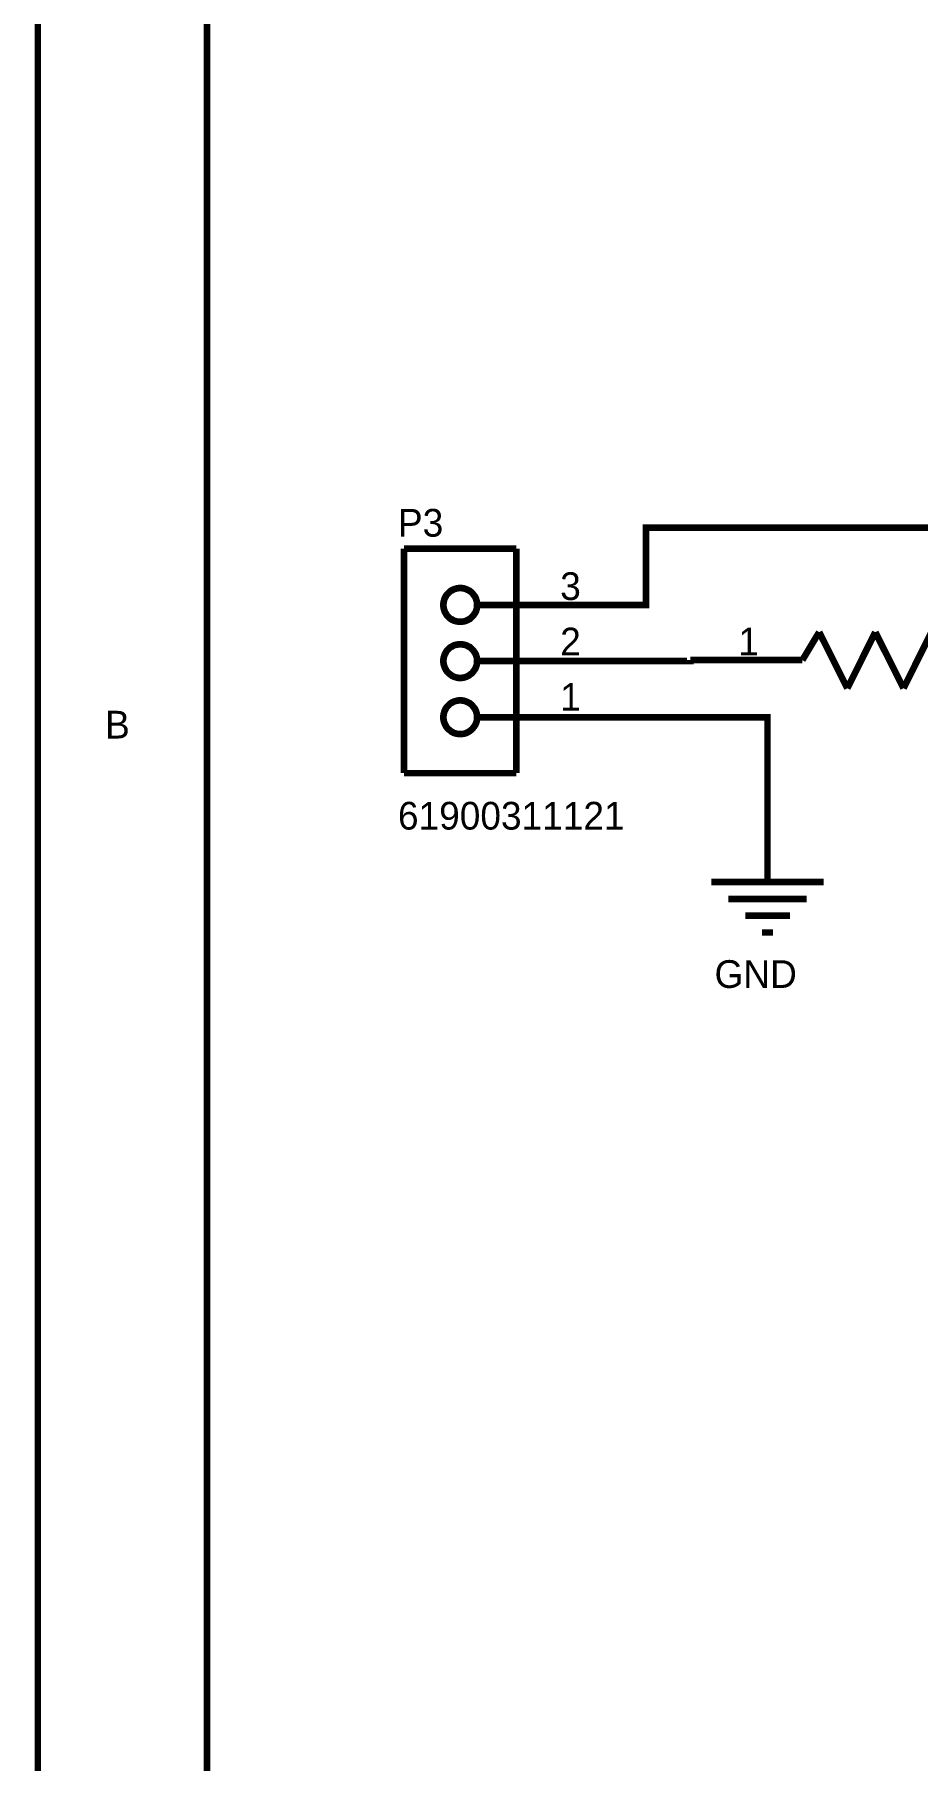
# Model space of a CAD drawing. Header units: millimetres. Extents: x 0 to 800, y 0 to 567.
# Drawn here: x -0.1 to 39.8, y 306.7 to 384.9 of the extents above; entities that cross this region are included whole.
import ezdxf

# ---------------------------------------------------------------- set-up
doc = ezdxf.new("R2010")
doc.units = ezdxf.units.MM
doc.layers.add('Sheet', color=255, linetype='Continuous')

msp = doc.modelspace()

# ---------------------------------------------------------------- linework, layer by layer
at = {"layer": 'Sheet'}
for points, const_width in [([(0, 566.375), (800.1, 566.375), (800.1, 0), (0, 0), (0, 566.375)], 0.3), ([(0, 566.375), (0, 0), (800.1, 0), (800.1, 566.375), (0, 566.375), (0, 566.375)], 0.0991), ([(7.661, 558.76), (792.484, 558.76), (792.484, 7.616), (7.661, 7.616), (7.661, 558.76)], 0.3), ([(7.661, 558.76), (7.661, 7.616), (792.484, 7.616), (792.484, 558.76), (7.661, 558.76), (7.661, 558.76)], 0.0991)]:
    msp.add_lwpolyline(points, close=True, dxfattribs=dict(at, const_width=const_width))
for points, const_width in [([(58.361, 362.546), (27.54, 362.546), (27.54, 359.052), (26.745, 359.052)], 0.3), ([(21.671, 361.594), (16.587, 361.594)], 0.3), ([(16.587, 361.594), (16.587, 351.437)], 0.3), ([(21.671, 351.437), (21.671, 361.594)], 0.3), ([(18.367, 359.052), (18.367, 359.097), (18.367, 359.131), (18.379, 359.164), (18.379, 359.209), (18.39, 359.243), (18.401, 359.276), (18.412, 359.321), (18.423, 359.355), (18.446, 359.388), (18.457, 359.422), (18.479, 359.444), (18.491, 359.478), (18.513, 359.511), (18.535, 359.534), (18.569, 359.567), (18.591, 359.59), (18.614, 359.612), (18.647, 359.646), (18.67, 359.668), (18.703, 359.691), (18.737, 359.702), (18.759, 359.724), (18.793, 359.735), (18.827, 359.758), (18.86, 359.769), (18.905, 359.78), (18.939, 359.791), (18.972, 359.803), (19.017, 359.803), (19.051, 359.814), (19.084, 359.814), (19.129, 359.814)], 0.3), ([(18.367, 359.052), (18.367, 359.097), (18.367, 359.131), (18.379, 359.164), (18.379, 359.209), (18.39, 359.243), (18.401, 359.276), (18.412, 359.321), (18.423, 359.355), (18.446, 359.388), (18.457, 359.422), (18.479, 359.444), (18.491, 359.478), (18.513, 359.511), (18.535, 359.534), (18.569, 359.567), (18.591, 359.59), (18.614, 359.612), (18.647, 359.646), (18.67, 359.668), (18.703, 359.691), (18.737, 359.702), (18.759, 359.724), (18.793, 359.735), (18.827, 359.758), (18.86, 359.769), (18.905, 359.78), (18.939, 359.791), (18.972, 359.803), (19.017, 359.803), (19.051, 359.814), (19.084, 359.814), (19.129, 359.814)], 0.0991), ([(19.129, 359.814), (19.129, 359.814)], 0.3), ([(19.129, 359.814), (19.163, 359.814), (19.207, 359.814), (19.241, 359.803), (19.286, 359.803), (19.319, 359.791), (19.353, 359.78), (19.387, 359.769), (19.42, 359.758), (19.454, 359.735), (19.487, 359.724), (19.521, 359.702), (19.555, 359.691), (19.577, 359.668), (19.611, 359.646), (19.644, 359.612), (19.667, 359.59), (19.689, 359.567), (19.711, 359.534), (19.734, 359.511), (19.756, 359.478), (19.779, 359.444), (19.801, 359.422), (19.812, 359.388), (19.835, 359.355), (19.846, 359.321), (19.857, 359.276), (19.868, 359.243), (19.879, 359.209), (19.879, 359.164), (19.891, 359.131), (19.891, 359.097), (19.891, 359.052)], 0.3), ([(19.129, 359.814), (19.129, 359.814)], 0.0991), ([(19.129, 359.814), (19.163, 359.814), (19.207, 359.814), (19.241, 359.803), (19.286, 359.803), (19.319, 359.791), (19.353, 359.78), (19.387, 359.769), (19.42, 359.758), (19.454, 359.735), (19.487, 359.724), (19.521, 359.702), (19.555, 359.691), (19.577, 359.668), (19.611, 359.646), (19.644, 359.612), (19.667, 359.59), (19.689, 359.567), (19.711, 359.534), (19.734, 359.511), (19.756, 359.478), (19.779, 359.444), (19.801, 359.422), (19.812, 359.388), (19.835, 359.355), (19.846, 359.321), (19.857, 359.276), (19.868, 359.243), (19.879, 359.209), (19.879, 359.164), (19.891, 359.131), (19.891, 359.097), (19.891, 359.052)], 0.0991), ([(19.129, 358.291), (19.084, 358.291), (19.051, 358.291), (19.017, 358.302), (18.972, 358.302), (18.939, 358.313), (18.905, 358.324), (18.86, 358.335), (18.827, 358.347), (18.793, 358.369), (18.759, 358.38), (18.737, 358.403), (18.703, 358.414), (18.67, 358.436), (18.647, 358.459), (18.614, 358.492), (18.591, 358.515), (18.569, 358.537), (18.535, 358.571), (18.513, 358.593), (18.491, 358.627), (18.479, 358.66), (18.457, 358.683), (18.446, 358.716), (18.423, 358.75), (18.412, 358.783), (18.401, 358.828), (18.39, 358.862), (18.379, 358.895), (18.379, 358.94), (18.367, 358.974), (18.367, 359.007), (18.367, 359.052)], 0.3), ([(18.367, 359.052), (18.367, 359.052)], 0.3), ([(19.129, 358.291), (19.084, 358.291), (19.051, 358.291), (19.017, 358.302), (18.972, 358.302), (18.939, 358.313), (18.905, 358.324), (18.86, 358.335), (18.827, 358.347), (18.793, 358.369), (18.759, 358.38), (18.737, 358.403), (18.703, 358.414), (18.67, 358.436), (18.647, 358.459), (18.614, 358.492), (18.591, 358.515), (18.569, 358.537), (18.535, 358.571), (18.513, 358.593), (18.491, 358.627), (18.479, 358.66), (18.457, 358.683), (18.446, 358.716), (18.423, 358.75), (18.412, 358.783), (18.401, 358.828), (18.39, 358.862), (18.379, 358.895), (18.379, 358.94), (18.367, 358.974), (18.367, 359.007), (18.367, 359.052)], 0.0991), ([(18.367, 359.052), (18.367, 359.052)], 0.0991), ([(19.891, 359.052), (19.891, 359.007), (19.891, 358.974), (19.879, 358.94), (19.879, 358.895), (19.868, 358.862), (19.857, 358.828), (19.846, 358.783), (19.835, 358.75), (19.812, 358.716), (19.801, 358.683), (19.779, 358.66), (19.756, 358.627), (19.734, 358.593), (19.711, 358.571), (19.689, 358.537), (19.667, 358.515), (19.644, 358.492), (19.611, 358.459), (19.577, 358.436), (19.555, 358.414), (19.521, 358.403), (19.487, 358.38), (19.454, 358.369), (19.42, 358.347), (19.387, 358.335), (19.353, 358.324), (19.319, 358.313), (19.286, 358.302), (19.241, 358.302), (19.207, 358.291), (19.163, 358.291), (19.129, 358.291)], 0.3), ([(19.891, 359.052), (19.891, 359.007), (19.891, 358.974), (19.879, 358.94), (19.879, 358.895), (19.868, 358.862), (19.857, 358.828), (19.846, 358.783), (19.835, 358.75), (19.812, 358.716), (19.801, 358.683), (19.779, 358.66), (19.756, 358.627), (19.734, 358.593), (19.711, 358.571), (19.689, 358.537), (19.667, 358.515), (19.644, 358.492), (19.611, 358.459), (19.577, 358.436), (19.555, 358.414), (19.521, 358.403), (19.487, 358.38), (19.454, 358.369), (19.42, 358.347), (19.387, 358.335), (19.353, 358.324), (19.319, 358.313), (19.286, 358.302), (19.241, 358.302), (19.207, 358.291), (19.163, 358.291), (19.129, 358.291)], 0.0991), ([(19.891, 359.052), (19.891, 359.052), (19.891, 359.052), (19.891, 359.052), (19.891, 359.052), (19.891, 359.052), (19.891, 359.052), (19.891, 359.052), (19.891, 359.052), (19.891, 359.052), (19.891, 359.052), (19.891, 359.052), (19.891, 359.052), (19.891, 359.052), (19.891, 359.052), (19.891, 359.052), (19.891, 359.052), (19.891, 359.052), (19.891, 359.052), (19.891, 359.052), (19.891, 359.052), (19.891, 359.052), (19.891, 359.052), (19.891, 359.052), (19.891, 359.052), (19.891, 359.052), (19.891, 359.052), (19.891, 359.052), (19.891, 359.052), (19.891, 359.052), (19.891, 359.052), (19.891, 359.052), (19.891, 359.052)], 0.3), ([(19.891, 359.052), (19.891, 359.052)], 0.3), ([(21.671, 359.052), (19.891, 359.052)], 0.3), ([(19.891, 359.052), (19.891, 359.052), (19.891, 359.052), (19.891, 359.052), (19.891, 359.052), (19.891, 359.052), (19.891, 359.052), (19.891, 359.052), (19.891, 359.052), (19.891, 359.052), (19.891, 359.052), (19.891, 359.052), (19.891, 359.052), (19.891, 359.052), (19.891, 359.052), (19.891, 359.052), (19.891, 359.052), (19.891, 359.052), (19.891, 359.052), (19.891, 359.052), (19.891, 359.052), (19.891, 359.052), (19.891, 359.052), (19.891, 359.052), (19.891, 359.052), (19.891, 359.052), (19.891, 359.052), (19.891, 359.052), (19.891, 359.052), (19.891, 359.052), (19.891, 359.052), (19.891, 359.052), (19.891, 359.052)], 0.0991), ([(19.891, 359.052), (19.891, 359.052)], 0.0991), ([(21.671, 359.052), (26.745, 359.052)], 0.3), ([(34.618, 356.555), (35.38, 357.82)], 0.3), ([(35.38, 357.82), (36.656, 355.278)], 0.3), ([(36.656, 355.278), (37.922, 357.82)], 0.3), ([(37.922, 357.82), (39.199, 355.278)], 0.3), ([(39.199, 355.278), (40.464, 357.82)], 0.3), ([(18.367, 356.51), (18.367, 356.555), (18.367, 356.588), (18.379, 356.622), (18.379, 356.667), (18.39, 356.7), (18.401, 356.734), (18.412, 356.779), (18.423, 356.812), (18.446, 356.846), (18.457, 356.88), (18.479, 356.902), (18.491, 356.936), (18.513, 356.969), (18.535, 356.992), (18.569, 357.025), (18.591, 357.048), (18.614, 357.07), (18.647, 357.104), (18.67, 357.126), (18.703, 357.148), (18.737, 357.16), (18.759, 357.182), (18.793, 357.193), (18.827, 357.216), (18.86, 357.227), (18.905, 357.238), (18.939, 357.249), (18.972, 357.26), (19.017, 357.26), (19.051, 357.272), (19.084, 357.272), (19.129, 357.272)], 0.3), ([(18.367, 356.51), (18.367, 356.555), (18.367, 356.588), (18.379, 356.622), (18.379, 356.667), (18.39, 356.7), (18.401, 356.734), (18.412, 356.779), (18.423, 356.812), (18.446, 356.846), (18.457, 356.88), (18.479, 356.902), (18.491, 356.936), (18.513, 356.969), (18.535, 356.992), (18.569, 357.025), (18.591, 357.048), (18.614, 357.07), (18.647, 357.104), (18.67, 357.126), (18.703, 357.148), (18.737, 357.16), (18.759, 357.182), (18.793, 357.193), (18.827, 357.216), (18.86, 357.227), (18.905, 357.238), (18.939, 357.249), (18.972, 357.26), (19.017, 357.26), (19.051, 357.272), (19.084, 357.272), (19.129, 357.272)], 0.0991), ([(19.129, 357.272), (19.129, 357.272)], 0.3), ([(19.129, 357.272), (19.163, 357.272), (19.207, 357.272), (19.241, 357.26), (19.286, 357.26), (19.319, 357.249), (19.353, 357.238), (19.387, 357.227), (19.42, 357.216), (19.454, 357.193), (19.487, 357.182), (19.521, 357.16), (19.555, 357.148), (19.577, 357.126), (19.611, 357.104), (19.644, 357.07), (19.667, 357.048), (19.689, 357.025), (19.711, 356.992), (19.734, 356.969), (19.756, 356.936), (19.779, 356.902), (19.801, 356.88), (19.812, 356.846), (19.835, 356.812), (19.846, 356.779), (19.857, 356.734), (19.868, 356.7), (19.879, 356.667), (19.879, 356.622), (19.891, 356.588), (19.891, 356.555), (19.891, 356.51)], 0.3), ([(19.129, 357.272), (19.129, 357.272)], 0.0991), ([(19.129, 357.272), (19.163, 357.272), (19.207, 357.272), (19.241, 357.26), (19.286, 357.26), (19.319, 357.249), (19.353, 357.238), (19.387, 357.227), (19.42, 357.216), (19.454, 357.193), (19.487, 357.182), (19.521, 357.16), (19.555, 357.148), (19.577, 357.126), (19.611, 357.104), (19.644, 357.07), (19.667, 357.048), (19.689, 357.025), (19.711, 356.992), (19.734, 356.969), (19.756, 356.936), (19.779, 356.902), (19.801, 356.88), (19.812, 356.846), (19.835, 356.812), (19.846, 356.779), (19.857, 356.734), (19.868, 356.7), (19.879, 356.667), (19.879, 356.622), (19.891, 356.588), (19.891, 356.555), (19.891, 356.51)], 0.0991), ([(19.129, 355.748), (19.084, 355.748), (19.051, 355.748), (19.017, 355.76), (18.972, 355.76), (18.939, 355.771), (18.905, 355.782), (18.86, 355.793), (18.827, 355.804), (18.793, 355.827), (18.759, 355.838), (18.737, 355.86), (18.703, 355.883), (18.67, 355.905), (18.647, 355.928), (18.614, 355.95), (18.591, 355.972), (18.569, 355.995), (18.535, 356.028), (18.513, 356.062), (18.491, 356.084), (18.479, 356.118), (18.457, 356.152), (18.446, 356.185), (18.423, 356.219), (18.412, 356.252), (18.401, 356.286), (18.39, 356.32), (18.379, 356.353), (18.379, 356.398), (18.367, 356.432), (18.367, 356.476), (18.367, 356.51)], 0.3), ([(18.367, 356.51), (18.367, 356.51)], 0.3), ([(19.129, 355.748), (19.084, 355.748), (19.051, 355.748), (19.017, 355.76), (18.972, 355.76), (18.939, 355.771), (18.905, 355.782), (18.86, 355.793), (18.827, 355.804), (18.793, 355.827), (18.759, 355.838), (18.737, 355.86), (18.703, 355.883), (18.67, 355.905), (18.647, 355.928), (18.614, 355.95), (18.591, 355.972), (18.569, 355.995), (18.535, 356.028), (18.513, 356.062), (18.491, 356.084), (18.479, 356.118), (18.457, 356.152), (18.446, 356.185), (18.423, 356.219), (18.412, 356.252), (18.401, 356.286), (18.39, 356.32), (18.379, 356.353), (18.379, 356.398), (18.367, 356.432), (18.367, 356.476), (18.367, 356.51)], 0.0991), ([(18.367, 356.51), (18.367, 356.51)], 0.0991), ([(19.891, 356.51), (19.891, 356.476), (19.891, 356.432), (19.879, 356.398), (19.879, 356.353), (19.868, 356.32), (19.857, 356.286), (19.846, 356.252), (19.835, 356.219), (19.812, 356.185), (19.801, 356.152), (19.779, 356.118), (19.756, 356.084), (19.734, 356.062), (19.711, 356.028), (19.689, 355.995), (19.667, 355.972), (19.644, 355.95), (19.611, 355.928), (19.577, 355.905), (19.555, 355.883), (19.521, 355.86), (19.487, 355.838), (19.454, 355.827), (19.42, 355.804), (19.387, 355.793), (19.353, 355.782), (19.319, 355.771), (19.286, 355.76), (19.241, 355.76), (19.207, 355.748), (19.163, 355.748), (19.129, 355.748)], 0.3), ([(19.891, 356.51), (19.891, 356.476), (19.891, 356.432), (19.879, 356.398), (19.879, 356.353), (19.868, 356.32), (19.857, 356.286), (19.846, 356.252), (19.835, 356.219), (19.812, 356.185), (19.801, 356.152), (19.779, 356.118), (19.756, 356.084), (19.734, 356.062), (19.711, 356.028), (19.689, 355.995), (19.667, 355.972), (19.644, 355.95), (19.611, 355.928), (19.577, 355.905), (19.555, 355.883), (19.521, 355.86), (19.487, 355.838), (19.454, 355.827), (19.42, 355.804), (19.387, 355.793), (19.353, 355.782), (19.319, 355.771), (19.286, 355.76), (19.241, 355.76), (19.207, 355.748), (19.163, 355.748), (19.129, 355.748)], 0.0991), ([(19.891, 356.51), (19.891, 356.51), (19.891, 356.51), (19.891, 356.51), (19.891, 356.51), (19.891, 356.51), (19.891, 356.51), (19.891, 356.51), (19.891, 356.51), (19.891, 356.51), (19.891, 356.51), (19.891, 356.51), (19.891, 356.51), (19.891, 356.51), (19.891, 356.51), (19.891, 356.51), (19.891, 356.51), (19.891, 356.51), (19.891, 356.51), (19.891, 356.51), (19.891, 356.51), (19.891, 356.51), (19.891, 356.51), (19.891, 356.51), (19.891, 356.51), (19.891, 356.51), (19.891, 356.51), (19.891, 356.51), (19.891, 356.51), (19.891, 356.51), (19.891, 356.51), (19.891, 356.51), (19.891, 356.51)], 0.3), ([(19.891, 356.51), (19.891, 356.51)], 0.3), ([(21.671, 356.51), (19.891, 356.51)], 0.3), ([(19.891, 356.51), (19.891, 356.51), (19.891, 356.51), (19.891, 356.51), (19.891, 356.51), (19.891, 356.51), (19.891, 356.51), (19.891, 356.51), (19.891, 356.51), (19.891, 356.51), (19.891, 356.51), (19.891, 356.51), (19.891, 356.51), (19.891, 356.51), (19.891, 356.51), (19.891, 356.51), (19.891, 356.51), (19.891, 356.51), (19.891, 356.51), (19.891, 356.51), (19.891, 356.51), (19.891, 356.51), (19.891, 356.51), (19.891, 356.51), (19.891, 356.51), (19.891, 356.51), (19.891, 356.51), (19.891, 356.51), (19.891, 356.51), (19.891, 356.51), (19.891, 356.51), (19.891, 356.51), (19.891, 356.51)], 0.0991), ([(19.891, 356.51), (19.891, 356.51)], 0.0991), ([(21.671, 356.51), (26.745, 356.51)], 0.3), ([(26.745, 356.51), (29.545, 356.51), (29.545, 356.555)], 0.3), ([(34.618, 356.555), (29.545, 356.555)], 0.3), ([(34.618, 356.555), (33.856, 356.555)], 0.3), ([(18.367, 353.968), (18.367, 354.012), (18.367, 354.046), (18.379, 354.08), (18.379, 354.124), (18.39, 354.158), (18.401, 354.192), (18.412, 354.236), (18.423, 354.27), (18.446, 354.304), (18.457, 354.337), (18.479, 354.36), (18.491, 354.393), (18.513, 354.427), (18.535, 354.449), (18.569, 354.483), (18.591, 354.505), (18.614, 354.528), (18.647, 354.561), (18.67, 354.584), (18.703, 354.606), (18.737, 354.617), (18.759, 354.64), (18.793, 354.651), (18.827, 354.673), (18.86, 354.684), (18.905, 354.696), (18.939, 354.707), (18.972, 354.718), (19.017, 354.718), (19.051, 354.729), (19.084, 354.729), (19.129, 354.729)], 0.3), ([(18.367, 353.968), (18.367, 354.012), (18.367, 354.046), (18.379, 354.08), (18.379, 354.124), (18.39, 354.158), (18.401, 354.192), (18.412, 354.236), (18.423, 354.27), (18.446, 354.304), (18.457, 354.337), (18.479, 354.36), (18.491, 354.393), (18.513, 354.427), (18.535, 354.449), (18.569, 354.483), (18.591, 354.505), (18.614, 354.528), (18.647, 354.561), (18.67, 354.584), (18.703, 354.606), (18.737, 354.617), (18.759, 354.64), (18.793, 354.651), (18.827, 354.673), (18.86, 354.684), (18.905, 354.696), (18.939, 354.707), (18.972, 354.718), (19.017, 354.718), (19.051, 354.729), (19.084, 354.729), (19.129, 354.729)], 0.0991), ([(19.129, 354.729), (19.129, 354.729)], 0.3), ([(19.129, 354.729), (19.163, 354.729), (19.207, 354.729), (19.241, 354.718), (19.286, 354.718), (19.319, 354.707), (19.353, 354.696), (19.387, 354.684), (19.42, 354.673), (19.454, 354.651), (19.487, 354.64), (19.521, 354.617), (19.555, 354.606), (19.577, 354.584), (19.611, 354.561), (19.644, 354.528), (19.667, 354.505), (19.689, 354.483), (19.711, 354.449), (19.734, 354.427), (19.756, 354.393), (19.779, 354.36), (19.801, 354.337), (19.812, 354.304), (19.835, 354.27), (19.846, 354.236), (19.857, 354.192), (19.868, 354.158), (19.879, 354.124), (19.879, 354.08), (19.891, 354.046), (19.891, 354.012), (19.891, 353.968)], 0.3), ([(19.129, 354.729), (19.129, 354.729)], 0.0991), ([(19.129, 354.729), (19.163, 354.729), (19.207, 354.729), (19.241, 354.718), (19.286, 354.718), (19.319, 354.707), (19.353, 354.696), (19.387, 354.684), (19.42, 354.673), (19.454, 354.651), (19.487, 354.64), (19.521, 354.617), (19.555, 354.606), (19.577, 354.584), (19.611, 354.561), (19.644, 354.528), (19.667, 354.505), (19.689, 354.483), (19.711, 354.449), (19.734, 354.427), (19.756, 354.393), (19.779, 354.36), (19.801, 354.337), (19.812, 354.304), (19.835, 354.27), (19.846, 354.236), (19.857, 354.192), (19.868, 354.158), (19.879, 354.124), (19.879, 354.08), (19.891, 354.046), (19.891, 354.012), (19.891, 353.968)], 0.0991), ([(19.129, 353.206), (19.084, 353.206), (19.051, 353.206), (19.017, 353.217), (18.972, 353.217), (18.939, 353.229), (18.905, 353.24), (18.86, 353.251), (18.827, 353.262), (18.793, 353.285), (18.759, 353.296), (18.737, 353.318), (18.703, 353.341), (18.67, 353.363), (18.647, 353.385), (18.614, 353.408), (18.591, 353.43), (18.569, 353.453), (18.535, 353.486), (18.513, 353.52), (18.491, 353.542), (18.479, 353.576), (18.457, 353.609), (18.446, 353.643), (18.423, 353.677), (18.412, 353.71), (18.401, 353.744), (18.39, 353.777), (18.379, 353.811), (18.379, 353.856), (18.367, 353.889), (18.367, 353.934), (18.367, 353.968)], 0.3), ([(18.367, 353.968), (18.367, 353.968)], 0.3), ([(19.129, 353.206), (19.084, 353.206), (19.051, 353.206), (19.017, 353.217), (18.972, 353.217), (18.939, 353.229), (18.905, 353.24), (18.86, 353.251), (18.827, 353.262), (18.793, 353.285), (18.759, 353.296), (18.737, 353.318), (18.703, 353.341), (18.67, 353.363), (18.647, 353.385), (18.614, 353.408), (18.591, 353.43), (18.569, 353.453), (18.535, 353.486), (18.513, 353.52), (18.491, 353.542), (18.479, 353.576), (18.457, 353.609), (18.446, 353.643), (18.423, 353.677), (18.412, 353.71), (18.401, 353.744), (18.39, 353.777), (18.379, 353.811), (18.379, 353.856), (18.367, 353.889), (18.367, 353.934), (18.367, 353.968)], 0.0991), ([(18.367, 353.968), (18.367, 353.968)], 0.0991), ([(19.891, 353.968), (19.891, 353.934), (19.891, 353.889), (19.879, 353.856), (19.879, 353.811), (19.868, 353.777), (19.857, 353.744), (19.846, 353.71), (19.835, 353.677), (19.812, 353.643), (19.801, 353.609), (19.779, 353.576), (19.756, 353.542), (19.734, 353.52), (19.711, 353.486), (19.689, 353.453), (19.667, 353.43), (19.644, 353.408), (19.611, 353.385), (19.577, 353.363), (19.555, 353.341), (19.521, 353.318), (19.487, 353.296), (19.454, 353.285), (19.42, 353.262), (19.387, 353.251), (19.353, 353.24), (19.319, 353.229), (19.286, 353.217), (19.241, 353.217), (19.207, 353.206), (19.163, 353.206), (19.129, 353.206)], 0.3), ([(19.891, 353.968), (19.891, 353.934), (19.891, 353.889), (19.879, 353.856), (19.879, 353.811), (19.868, 353.777), (19.857, 353.744), (19.846, 353.71), (19.835, 353.677), (19.812, 353.643), (19.801, 353.609), (19.779, 353.576), (19.756, 353.542), (19.734, 353.52), (19.711, 353.486), (19.689, 353.453), (19.667, 353.43), (19.644, 353.408), (19.611, 353.385), (19.577, 353.363), (19.555, 353.341), (19.521, 353.318), (19.487, 353.296), (19.454, 353.285), (19.42, 353.262), (19.387, 353.251), (19.353, 353.24), (19.319, 353.229), (19.286, 353.217), (19.241, 353.217), (19.207, 353.206), (19.163, 353.206), (19.129, 353.206)], 0.0991), ([(19.891, 353.968), (19.891, 353.968), (19.891, 353.968), (19.891, 353.968), (19.891, 353.968), (19.891, 353.968), (19.891, 353.968), (19.891, 353.968), (19.891, 353.968), (19.891, 353.968), (19.891, 353.968), (19.891, 353.968), (19.891, 353.968), (19.891, 353.968), (19.891, 353.968), (19.891, 353.968), (19.891, 353.968), (19.891, 353.968), (19.891, 353.968), (19.891, 353.968), (19.891, 353.968), (19.891, 353.968), (19.891, 353.968), (19.891, 353.968), (19.891, 353.968), (19.891, 353.968), (19.891, 353.968), (19.891, 353.968), (19.891, 353.968), (19.891, 353.968), (19.891, 353.968), (19.891, 353.968), (19.891, 353.968)], 0.3), ([(19.891, 353.968), (19.891, 353.968)], 0.3), ([(21.671, 353.968), (19.891, 353.968)], 0.3), ([(19.891, 353.968), (19.891, 353.968), (19.891, 353.968), (19.891, 353.968), (19.891, 353.968), (19.891, 353.968), (19.891, 353.968), (19.891, 353.968), (19.891, 353.968), (19.891, 353.968), (19.891, 353.968), (19.891, 353.968), (19.891, 353.968), (19.891, 353.968), (19.891, 353.968), (19.891, 353.968), (19.891, 353.968), (19.891, 353.968), (19.891, 353.968), (19.891, 353.968), (19.891, 353.968), (19.891, 353.968), (19.891, 353.968), (19.891, 353.968), (19.891, 353.968), (19.891, 353.968), (19.891, 353.968), (19.891, 353.968), (19.891, 353.968), (19.891, 353.968), (19.891, 353.968), (19.891, 353.968), (19.891, 353.968)], 0.0991), ([(19.891, 353.968), (19.891, 353.968)], 0.0991), ([(21.671, 353.968), (26.745, 353.968)], 0.3), ([(26.745, 353.968), (33.039, 353.968), (33.039, 349.051)], 0.3), ([(16.587, 351.437), (21.671, 351.437)], 0.3), ([(33.039, 349.051), (33.039, 346.509)], 0.3), ([(30.497, 346.509), (35.581, 346.509)], 0.3), ([(31.269, 345.747), (34.82, 345.747)], 0.3), ([(32.031, 344.986), (34.058, 344.986)], 0.3), ([(32.792, 344.224), (33.296, 344.224)], 0.3)]:
    msp.add_lwpolyline(points, dxfattribs=dict(at, const_width=const_width))

# ---------------------------------------------------------------- texts
for s, height, p in [('P3', 1.2543, (16.307, 362.143)), ('3', 1.254, (23.654, 359.276)), ('2', 1.254, (23.654, 356.768)), ('1', 1.254, (31.717, 356.768)), ('1', 1.254, (23.654, 354.259)), ('B', 1.254, (3.046, 353.005)), ('61900311121', 1.25433, (16.307, 348.883)), ('GND', 1.2543, (30.642, 341.716))]:
    msp.add_text(s, height=height, dxfattribs=at).set_placement(p)

doc.saveas('drawing.dxf')
